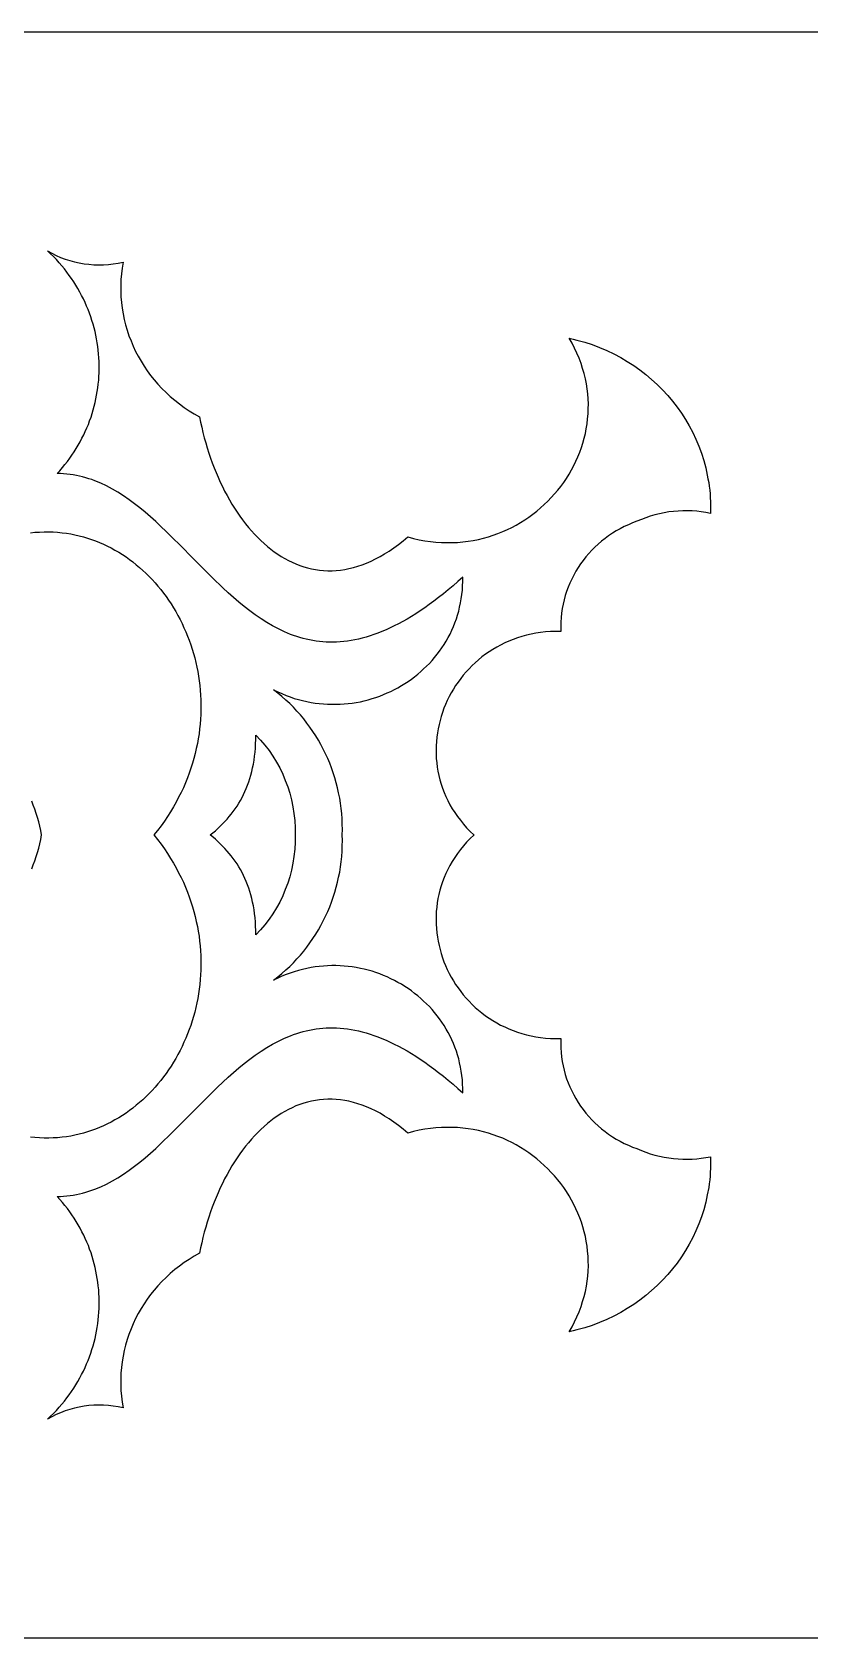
# Model space of a CAD drawing. Extents: x 759 to 1559, y -443 to -303.
# Drawn here: x 1368.5 to 1436.3, y -442.8 to -302.8 of the extents above; entities that cross this region are included whole.
import ezdxf

# ---------------------------------------------------------------- set-up
doc = ezdxf.new("R2010")
doc.units = 0
doc.layers.add('LAYER_2', color=174, linetype='CONTINUOUS')

msp = doc.modelspace()

# ---------------------------------------------------------------- linework, layer by layer
at = {"layer": 'LAYER_2'}
for points in [[(758.95, -442.83), (1558.95, -442.83), (1558.95, -302.83), (758.95, -302.83)], [(1369.81, -321.9), (1370.18, -322.11), (1370.56, -322.3), (1370.95, -322.47), (1371.35, -322.62), (1371.76, -322.75), (1372.16, -322.87), (1372.58, -322.96), (1373, -323.03), (1373.42, -323.08), (1373.84, -323.12), (1374.27, -323.13), (1374.69, -323.12), (1375.12, -323.1), (1375.54, -323.05), (1375.97, -322.98), (1376.39, -322.89), (1376.31, -323.4), (1376.25, -323.9), (1376.21, -324.41), (1376.19, -324.91), (1376.19, -325.42), (1376.21, -325.92), (1376.25, -326.41), (1376.32, -326.91), (1376.4, -327.4), (1376.5, -327.88), (1376.62, -328.36), (1376.75, -328.83), (1376.91, -329.3), (1377.09, -329.76), (1377.28, -330.22), (1377.49, -330.67), (1377.72, -331.1), (1377.96, -331.53), (1378.22, -331.95), (1378.5, -332.37), (1378.8, -332.77), (1379.11, -333.16), (1379.43, -333.54), (1379.78, -333.91), (1380.14, -334.26), (1380.51, -334.6), (1380.9, -334.93), (1381.3, -335.25), (1381.72, -335.55), (1382.15, -335.84), (1382.6, -336.11), (1383.06, -336.37), (1383.15, -336.83), (1383.25, -337.29), (1383.35, -337.75), (1383.47, -338.2), (1383.6, -338.65), (1383.73, -339.09), (1383.87, -339.53), (1384.01, -339.97), (1384.17, -340.39), (1384.33, -340.82), (1384.5, -341.24), (1384.68, -341.65), (1384.86, -342.06), (1385.05, -342.46), (1385.25, -342.85), (1385.46, -343.23), (1385.67, -343.61), (1385.89, -343.98), (1386.11, -344.34), (1386.34, -344.69), (1386.58, -345.04), (1386.82, -345.37), (1387.07, -345.7), (1387.33, -346.01), (1387.59, -346.32), (1387.86, -346.61), (1388.13, -346.89), (1388.41, -347.17), (1388.69, -347.43), (1388.98, -347.68), (1389.28, -347.91), (1389.58, -348.14), (1389.88, -348.35), (1390.19, -348.55), (1390.5, -348.73), (1390.82, -348.9), (1391.15, -349.06), (1391.47, -349.2), (1391.81, -349.33), (1392.14, -349.45), (1392.48, -349.54), (1392.83, -349.63), (1393.18, -349.69), (1393.53, -349.74), (1393.88, -349.78), (1394.24, -349.79), (1394.61, -349.79), (1394.97, -349.78), (1395.34, -349.74), (1395.72, -349.69), (1396.09, -349.61), (1396.47, -349.52), (1396.86, -349.41), (1397.24, -349.28), (1397.63, -349.13), (1398.02, -348.96), (1398.41, -348.77), (1398.81, -348.56), (1399.2, -348.33), (1399.6, -348.08), (1400, -347.8), (1400.41, -347.51), (1400.81, -347.19), (1401.22, -346.85), (1401.72, -346.98), (1402.21, -347.09), (1402.7, -347.18), (1403.19, -347.25), (1403.67, -347.3), (1404.15, -347.33), (1404.62, -347.34), (1405.1, -347.34), (1405.56, -347.32), (1406.02, -347.28), (1406.48, -347.22), (1406.93, -347.15), (1407.37, -347.06), (1407.81, -346.95), (1408.24, -346.83), (1408.67, -346.7), (1409.08, -346.55), (1409.49, -346.38), (1409.9, -346.21), (1410.29, -346.01), (1410.68, -345.81), (1411.05, -345.59), (1411.42, -345.36), (1411.78, -345.12), (1412.13, -344.86), (1412.47, -344.6), (1412.8, -344.32), (1413.12, -344.03), (1413.43, -343.73), (1413.73, -343.42), (1414.02, -343.1), (1414.29, -342.78), (1414.56, -342.44), (1414.81, -342.09), (1415.05, -341.74), (1415.28, -341.38), (1415.49, -341.01), (1415.69, -340.63), (1415.88, -340.25), (1416.05, -339.86), (1416.21, -339.46), (1416.35, -339.06), (1416.48, -338.66), (1416.6, -338.24), (1416.7, -337.83), (1416.78, -337.41), (1416.85, -336.98), (1416.9, -336.56), (1416.94, -336.12), (1416.95, -335.69), (1416.96, -335.25), (1416.94, -334.81), (1416.91, -334.37), (1416.86, -333.93), (1416.79, -333.49), (1416.7, -333.05), (1416.59, -332.6), (1416.46, -332.16), (1416.32, -331.72), (1416.15, -331.27), (1415.97, -330.83), (1415.76, -330.39), (1415.54, -329.95), (1415.29, -329.52), (1415.63, -329.59), (1415.97, -329.68), (1416.64, -329.87), (1417.3, -330.08), (1417.94, -330.32), (1418.57, -330.59), (1419.18, -330.88), (1419.78, -331.2), (1420.35, -331.54), (1420.92, -331.9), (1421.46, -332.28), (1421.98, -332.69), (1422.48, -333.11), (1422.97, -333.56), (1423.43, -334.02), (1423.88, -334.51), (1424.3, -335.01), (1424.7, -335.52), (1425.07, -336.05), (1425.42, -336.6), (1425.75, -337.16), (1426.06, -337.74), (1426.34, -338.33), (1426.59, -338.93), (1426.82, -339.55), (1427.02, -340.17), (1427.19, -340.81), (1427.33, -341.45), (1427.39, -341.78), (1427.45, -342.1), (1427.5, -342.43), (1427.54, -342.76), (1427.57, -343.1), (1427.59, -343.43), (1427.61, -343.77), (1427.62, -344.11), (1427.62, -344.45), (1427.61, -344.79), (1427.21, -344.71), (1426.81, -344.65), (1426.41, -344.61), (1426, -344.58), (1425.59, -344.57), (1425.19, -344.57), (1424.78, -344.59), (1424.37, -344.62), (1423.97, -344.67), (1423.56, -344.74), (1423.16, -344.82), (1422.76, -344.92), (1422.36, -345.04), (1421.97, -345.17), (1421.58, -345.32), (1421.2, -345.48), (1420.82, -345.62), (1420.45, -345.78), (1420.09, -345.95), (1419.74, -346.13), (1419.39, -346.32), (1419.06, -346.53), (1418.73, -346.75), (1418.42, -346.98), (1418.11, -347.22), (1417.82, -347.47), (1417.53, -347.73), (1417.26, -348.01), (1417, -348.29), (1416.75, -348.58), (1416.51, -348.89), (1416.28, -349.2), (1416.07, -349.52), (1415.87, -349.84), (1415.68, -350.18), (1415.51, -350.52), (1415.34, -350.87), (1415.2, -351.23), (1415.06, -351.59), (1414.95, -351.96), (1414.84, -352.33), (1414.76, -352.71), (1414.68, -353.1), (1414.63, -353.49), (1414.59, -353.88), (1414.56, -354.28), (1414.55, -354.68), (1414.56, -355.08), (1414.11, -355.08), (1413.67, -355.1), (1413.23, -355.13), (1412.8, -355.18), (1412.38, -355.24), (1411.97, -355.32), (1411.57, -355.42), (1411.17, -355.52), (1410.78, -355.65), (1410.4, -355.78), (1410.03, -355.93), (1409.67, -356.09), (1409.31, -356.27), (1408.97, -356.45), (1408.63, -356.65), (1408.31, -356.86), (1407.99, -357.08), (1407.68, -357.31), (1407.39, -357.55), (1407.1, -357.81), (1406.82, -358.07), (1406.56, -358.34), (1406.3, -358.61), (1406.06, -358.9), (1405.83, -359.2), (1405.6, -359.5), (1405.39, -359.81), (1405.19, -360.12), (1405.01, -360.44), (1404.83, -360.77), (1404.66, -361.11), (1404.51, -361.45), (1404.37, -361.79), (1404.24, -362.14), (1404.13, -362.49), (1404.03, -362.85), (1403.94, -363.21), (1403.86, -363.57), (1403.8, -363.94), (1403.75, -364.31), (1403.71, -364.68), (1403.69, -365.05), (1403.68, -365.42), (1403.68, -365.79), (1403.7, -366.17), (1403.74, -366.54), (1403.78, -366.91), (1403.85, -367.28), (1403.92, -367.66), (1404.02, -368.02), (1404.12, -368.39), (1404.25, -368.76), (1404.38, -369.12), (1404.54, -369.48), (1404.71, -369.84), (1404.89, -370.19), (1405.09, -370.54), (1405.31, -370.88), (1405.55, -371.22), (1405.8, -371.55), (1406.07, -371.88), (1406.35, -372.2), (1406.65, -372.52), (1406.97, -372.83), (1406.97, -372.83), (1406.97, -372.83), (1406.97, -372.83), (1406.97, -372.83), (1406.97, -372.84), (1406.97, -372.84), (1406.97, -372.84), (1406.97, -372.84), (1406.65, -373.15), (1406.35, -373.46), (1406.07, -373.79), (1405.8, -374.11), (1405.55, -374.45), (1405.31, -374.79), (1405.09, -375.13), (1404.89, -375.48), (1404.71, -375.83), (1404.54, -376.19), (1404.38, -376.55), (1404.25, -376.91), (1404.12, -377.28), (1404.02, -377.64), (1403.92, -378.01), (1403.85, -378.38), (1403.78, -378.76), (1403.74, -379.13), (1403.7, -379.5), (1403.68, -379.88), (1403.68, -380.25), (1403.69, -380.62), (1403.71, -380.99), (1403.75, -381.36), (1403.8, -381.73), (1403.86, -382.1), (1403.94, -382.46), (1404.03, -382.82), (1404.13, -383.18), (1404.24, -383.53), (1404.37, -383.88), (1404.51, -384.22), (1404.66, -384.56), (1404.83, -384.9), (1405.01, -385.22), (1405.19, -385.55), (1405.39, -385.86), (1405.6, -386.17), (1405.83, -386.47), (1406.06, -386.77), (1406.3, -387.05), (1406.56, -387.33), (1406.82, -387.6), (1407.1, -387.86), (1407.39, -388.11), (1407.68, -388.35), (1407.99, -388.59), (1408.31, -388.81), (1408.63, -389.02), (1408.97, -389.21), (1409.31, -389.4), (1409.67, -389.57), (1410.03, -389.74), (1410.4, -389.89), (1410.78, -390.02), (1411.17, -390.14), (1411.57, -390.25), (1411.97, -390.35), (1412.38, -390.43), (1412.8, -390.49), (1413.23, -390.54), (1413.67, -390.57), (1414.11, -390.59), (1414.56, -390.59), (1414.55, -390.99), (1414.56, -391.39), (1414.59, -391.79), (1414.63, -392.18), (1414.68, -392.57), (1414.76, -392.96), (1414.84, -393.34), (1414.95, -393.71), (1415.06, -394.08), (1415.2, -394.44), (1415.34, -394.8), (1415.51, -395.15), (1415.68, -395.49), (1415.87, -395.82), (1416.07, -396.15), (1416.28, -396.47), (1416.51, -396.78), (1416.75, -397.08), (1417, -397.38), (1417.26, -397.66), (1417.53, -397.93), (1417.82, -398.2), (1418.11, -398.45), (1418.42, -398.69), (1418.73, -398.92), (1419.06, -399.14), (1419.39, -399.35), (1419.74, -399.54), (1420.09, -399.72), (1420.45, -399.89), (1420.82, -400.04), (1421.2, -400.18), (1421.58, -400.35), (1421.97, -400.5), (1422.36, -400.63), (1422.76, -400.74), (1423.16, -400.84), (1423.56, -400.93), (1423.97, -400.99), (1424.37, -401.04), (1424.78, -401.08), (1425.19, -401.1), (1425.59, -401.1), (1426, -401.09), (1426.41, -401.06), (1426.81, -401.02), (1427.21, -400.96), (1427.61, -400.88), (1427.62, -401.22), (1427.62, -401.56), (1427.61, -401.9), (1427.59, -402.24), (1427.57, -402.57), (1427.54, -402.9), (1427.5, -403.24), (1427.45, -403.56), (1427.33, -404.22), (1427.19, -404.86), (1427.02, -405.5), (1426.82, -406.12), (1426.59, -406.74), (1426.34, -407.34), (1426.06, -407.93), (1425.75, -408.5), (1425.42, -409.07), (1425.07, -409.61), (1424.7, -410.15), (1424.3, -410.66), (1423.88, -411.16), (1423.43, -411.64), (1422.97, -412.11), (1422.48, -412.55), (1421.98, -412.98), (1421.46, -413.38), (1420.92, -413.77), (1420.35, -414.13), (1419.78, -414.47), (1419.18, -414.79), (1418.57, -415.08), (1417.94, -415.34), (1417.3, -415.59), (1416.64, -415.8), (1416.31, -415.9), (1415.97, -415.99), (1415.63, -416.07), (1415.29, -416.15), (1415.54, -415.71), (1415.76, -415.28), (1415.97, -414.84), (1416.15, -414.4), (1416.32, -413.95), (1416.46, -413.51), (1416.59, -413.07), (1416.7, -412.62), (1416.79, -412.18), (1416.86, -411.74), (1416.91, -411.29), (1416.94, -410.85), (1416.96, -410.41), (1416.95, -409.98), (1416.94, -409.54), (1416.9, -409.11), (1416.85, -408.68), (1416.78, -408.26), (1416.7, -407.84), (1416.6, -407.42), (1416.48, -407.01), (1416.35, -406.6), (1416.21, -406.2), (1416.05, -405.81), (1415.88, -405.42), (1415.69, -405.04), (1415.49, -404.66), (1415.28, -404.29), (1415.05, -403.93), (1414.81, -403.57), (1414.56, -403.23), (1414.29, -402.89), (1414.02, -402.56), (1413.73, -402.25), (1413.43, -401.94), (1413.12, -401.64), (1412.8, -401.35), (1412.47, -401.07), (1412.13, -400.81), (1411.78, -400.55), (1411.42, -400.31), (1411.05, -400.08), (1410.68, -399.86), (1410.29, -399.65), (1409.9, -399.46), (1409.49, -399.28), (1409.08, -399.12), (1408.67, -398.97), (1408.24, -398.83), (1407.81, -398.71), (1407.37, -398.61), (1406.93, -398.52), (1406.48, -398.45), (1406.02, -398.39), (1405.56, -398.35), (1405.1, -398.33), (1404.62, -398.33), (1404.15, -398.34), (1403.67, -398.37), (1403.19, -398.42), (1402.7, -398.49), (1402.21, -398.58), (1401.72, -398.69), (1401.22, -398.82), (1400.81, -398.48), (1400.41, -398.16), (1400, -397.86), (1399.6, -397.59), (1399.2, -397.34), (1398.81, -397.1), (1398.41, -396.89), (1398.02, -396.7), (1397.63, -396.53), (1397.24, -396.39), (1396.86, -396.26), (1396.47, -396.15), (1396.09, -396.05), (1395.72, -395.98), (1395.34, -395.93), (1394.97, -395.89), (1394.61, -395.87), (1394.24, -395.87), (1393.88, -395.89), (1393.53, -395.92), (1393.18, -395.98), (1392.83, -396.04), (1392.48, -396.12), (1392.14, -396.22), (1391.81, -396.34), (1391.47, -396.46), (1391.15, -396.61), (1390.82, -396.76), (1390.5, -396.94), (1390.19, -397.12), (1389.88, -397.32), (1389.58, -397.53), (1389.28, -397.76), (1388.98, -397.99), (1388.69, -398.24), (1388.41, -398.5), (1388.13, -398.77), (1387.86, -399.06), (1387.59, -399.35), (1387.33, -399.66), (1387.07, -399.97), (1386.82, -400.3), (1386.58, -400.63), (1386.34, -400.97), (1386.11, -401.33), (1385.89, -401.69), (1385.67, -402.06), (1385.46, -402.43), (1385.25, -402.82), (1385.05, -403.21), (1384.86, -403.61), (1384.68, -404.02), (1384.5, -404.43), (1384.33, -404.85), (1384.17, -405.27), (1384.01, -405.7), (1383.87, -406.14), (1383.73, -406.58), (1383.6, -407.02), (1383.47, -407.47), (1383.35, -407.92), (1383.25, -408.38), (1383.15, -408.84), (1383.06, -409.3), (1382.6, -409.56), (1382.15, -409.83), (1381.72, -410.12), (1381.3, -410.42), (1380.9, -410.73), (1380.51, -411.06), (1380.14, -411.41), (1379.78, -411.76), (1379.43, -412.13), (1379.11, -412.51), (1378.8, -412.9), (1378.5, -413.3), (1378.22, -413.71), (1377.96, -414.13), (1377.72, -414.56), (1377.49, -415), (1377.28, -415.45), (1377.09, -415.9), (1376.91, -416.37), (1376.75, -416.83), (1376.62, -417.31), (1376.5, -417.79), (1376.4, -418.27), (1376.32, -418.76), (1376.25, -419.25), (1376.21, -419.75), (1376.19, -420.25), (1376.19, -420.75), (1376.21, -421.26), (1376.25, -421.76), (1376.31, -422.27), (1376.39, -422.78), (1375.97, -422.69), (1375.54, -422.62), (1375.12, -422.57), (1374.69, -422.54), (1374.27, -422.54), (1373.84, -422.55), (1373.42, -422.58), (1373, -422.64), (1372.58, -422.71), (1372.16, -422.8), (1371.76, -422.91), (1371.35, -423.05), (1370.95, -423.2), (1370.56, -423.37), (1370.18, -423.56), (1369.81, -423.76), (1370.07, -423.51), (1370.33, -423.26), (1370.58, -423), (1370.82, -422.73), (1371.05, -422.46), (1371.28, -422.19), (1371.49, -421.91), (1371.7, -421.63), (1371.9, -421.34), (1372.09, -421.06), (1372.28, -420.76), (1372.46, -420.47), (1372.62, -420.17), (1372.78, -419.87), (1372.94, -419.57), (1373.08, -419.26), (1373.22, -418.95), (1373.35, -418.64), (1373.47, -418.33), (1373.58, -418.01), (1373.68, -417.69), (1373.78, -417.38), (1373.87, -417.05), (1373.95, -416.73), (1374.02, -416.41), (1374.08, -416.08), (1374.14, -415.76), (1374.19, -415.43), (1374.23, -415.1), (1374.26, -414.78), (1374.29, -414.45), (1374.3, -414.12), (1374.31, -413.79), (1374.31, -413.46), (1374.3, -413.13), (1374.29, -412.81), (1374.27, -412.48), (1374.23, -412.15), (1374.2, -411.82), (1374.15, -411.5), (1374.09, -411.17), (1374.03, -410.85), (1373.96, -410.53), (1373.88, -410.21), (1373.79, -409.89), (1373.7, -409.57), (1373.6, -409.26), (1373.48, -408.95), (1373.37, -408.63), (1373.24, -408.33), (1373.1, -408.02), (1372.96, -407.72), (1372.81, -407.42), (1372.65, -407.12), (1372.49, -406.83), (1372.31, -406.53), (1372.13, -406.25), (1371.94, -405.96), (1371.74, -405.68), (1371.54, -405.41), (1371.32, -405.13), (1371.1, -404.87), (1370.87, -404.6), (1370.64, -404.34), (1370.93, -404.34), (1371.21, -404.32), (1371.5, -404.3), (1371.78, -404.27), (1372.05, -404.23), (1372.33, -404.18), (1372.6, -404.12), (1372.87, -404.06), (1373.14, -403.98), (1373.41, -403.9), (1373.67, -403.81), (1373.93, -403.72), (1374.45, -403.51), (1374.95, -403.27), (1375.46, -403), (1375.95, -402.71), (1376.43, -402.4), (1376.92, -402.07), (1377.39, -401.72), (1377.86, -401.35), (1378.32, -400.97), (1378.79, -400.57), (1379.24, -400.16), (1379.7, -399.74), (1380.6, -398.87), (1381.49, -397.97), (1382.39, -397.06), (1383.28, -396.15), (1384.18, -395.25), (1384.64, -394.81), (1385.09, -394.38), (1385.55, -393.95), (1386.02, -393.54), (1386.49, -393.14), (1386.96, -392.75), (1387.44, -392.38), (1387.92, -392.02), (1388.42, -391.68), (1388.92, -391.37), (1389.42, -391.07), (1389.94, -390.8), (1390.46, -390.55), (1390.99, -390.33), (1391.26, -390.23), (1391.53, -390.14), (1391.81, -390.05), (1392.09, -389.98), (1392.37, -389.91), (1392.65, -389.84), (1392.93, -389.79), (1393.22, -389.74), (1393.51, -389.71), (1393.81, -389.68), (1394.1, -389.66), (1394.4, -389.65), (1394.71, -389.65), (1395.01, -389.66), (1395.32, -389.67), (1395.64, -389.7), (1395.95, -389.74), (1396.27, -389.79), (1396.6, -389.85), (1396.92, -389.92), (1397.25, -390), (1397.59, -390.09), (1397.93, -390.19), (1398.27, -390.31), (1398.61, -390.43), (1398.96, -390.57), (1399.32, -390.72), (1399.68, -390.89), (1400.04, -391.06), (1400.41, -391.25), (1400.78, -391.45), (1401.15, -391.66), (1401.53, -391.89), (1401.91, -392.13), (1402.3, -392.38), (1402.7, -392.65), (1403.09, -392.93), (1403.5, -393.23), (1403.9, -393.54), (1404.32, -393.86), (1404.73, -394.2), (1405.16, -394.56), (1405.58, -394.93), (1406.02, -395.31), (1406.01, -394.93), (1406, -394.54), (1405.98, -394.17), (1405.94, -393.8), (1405.88, -393.43), (1405.82, -393.07), (1405.74, -392.71), (1405.66, -392.36), (1405.56, -392.01), (1405.45, -391.67), (1405.33, -391.33), (1405.19, -391), (1405.05, -390.68), (1404.9, -390.36), (1404.73, -390.05), (1404.56, -389.75), (1404.38, -389.45), (1404.19, -389.16), (1403.99, -388.87), (1403.78, -388.59), (1403.56, -388.32), (1403.33, -388.06), (1403.1, -387.8), (1402.85, -387.55), (1402.6, -387.31), (1402.35, -387.08), (1402.08, -386.85), (1401.81, -386.64), (1401.53, -386.43), (1401.25, -386.23), (1400.96, -386.04), (1400.66, -385.85), (1400.36, -385.68), (1400.05, -385.52), (1399.74, -385.36), (1399.42, -385.21), (1399.1, -385.08), (1398.77, -384.95), (1398.44, -384.83), (1398.1, -384.72), (1397.77, -384.63), (1397.42, -384.54), (1397.08, -384.46), (1396.73, -384.4), (1396.38, -384.34), (1396.03, -384.29), (1395.67, -384.26), (1395.31, -384.24), (1394.95, -384.22), (1394.59, -384.22), (1394.23, -384.23), (1393.87, -384.26), (1393.5, -384.29), (1393.14, -384.34), (1392.78, -384.4), (1392.41, -384.47), (1392.05, -384.55), (1391.68, -384.64), (1391.32, -384.75), (1390.96, -384.87), (1390.6, -385.01), (1390.24, -385.15), (1389.88, -385.31), (1389.52, -385.49), (1389.89, -385.2), (1390.24, -384.91), (1390.59, -384.6), (1390.92, -384.29), (1391.24, -383.97), (1391.55, -383.63), (1391.85, -383.3), (1392.14, -382.95), (1392.42, -382.6), (1392.69, -382.23), (1392.94, -381.86), (1393.19, -381.49), (1393.42, -381.11), (1393.64, -380.72), (1393.85, -380.32), (1394.05, -379.92), (1394.24, -379.51), (1394.41, -379.1), (1394.57, -378.68), (1394.72, -378.25), (1394.86, -377.82), (1394.98, -377.39), (1395.09, -376.95), (1395.19, -376.51), (1395.28, -376.06), (1395.35, -375.61), (1395.41, -375.16), (1395.46, -374.7), (1395.49, -374.24), (1395.51, -373.77), (1395.52, -373.3), (1395.51, -372.83), (1395.52, -372.36), (1395.51, -371.9), (1395.49, -371.43), (1395.46, -370.97), (1395.41, -370.51), (1395.35, -370.06), (1395.28, -369.61), (1395.19, -369.16), (1395.09, -368.72), (1394.98, -368.28), (1394.86, -367.84), (1394.72, -367.41), (1394.57, -366.99), (1394.41, -366.57), (1394.24, -366.16), (1394.05, -365.75), (1393.85, -365.35), (1393.64, -364.95), (1393.42, -364.56), (1393.19, -364.18), (1392.94, -363.8), (1392.69, -363.43), (1392.42, -363.07), (1392.14, -362.72), (1391.85, -362.37), (1391.55, -362.03), (1391.24, -361.7), (1390.92, -361.38), (1390.59, -361.07), (1390.24, -360.76), (1389.89, -360.47), (1389.52, -360.18), (1389.88, -360.35), (1390.24, -360.51), (1390.6, -360.66), (1390.96, -360.79), (1391.32, -360.92), (1391.68, -361.02), (1392.05, -361.12), (1392.41, -361.2), (1392.78, -361.27), (1393.14, -361.33), (1393.5, -361.38), (1393.87, -361.41), (1394.23, -361.43), (1394.59, -361.44), (1394.95, -361.44), (1395.31, -361.43), (1395.67, -361.41), (1396.03, -361.37), (1396.38, -361.33), (1396.73, -361.27), (1397.08, -361.21), (1397.42, -361.13), (1397.77, -361.04), (1398.1, -360.94), (1398.44, -360.84), (1398.77, -360.72), (1399.1, -360.59), (1399.42, -360.45), (1399.74, -360.31), (1400.05, -360.15), (1400.36, -359.99), (1400.66, -359.81), (1400.96, -359.63), (1401.25, -359.44), (1401.53, -359.24), (1401.81, -359.03), (1402.08, -358.81), (1402.35, -358.59), (1402.6, -358.36), (1402.85, -358.11), (1403.1, -357.87), (1403.33, -357.61), (1403.56, -357.35), (1403.78, -357.08), (1403.99, -356.8), (1404.19, -356.51), (1404.38, -356.22), (1404.56, -355.92), (1404.73, -355.62), (1404.9, -355.31), (1405.05, -354.99), (1405.19, -354.66), (1405.33, -354.33), (1405.45, -354), (1405.56, -353.66), (1405.66, -353.31), (1405.74, -352.96), (1405.82, -352.6), (1405.88, -352.24), (1405.94, -351.87), (1405.98, -351.5), (1406, -351.12), (1406.01, -350.74), (1406.02, -350.36), (1405.58, -350.74), (1405.16, -351.11), (1404.73, -351.47), (1404.32, -351.81), (1403.9, -352.13), (1403.5, -352.44), (1403.09, -352.74), (1402.7, -353.02), (1402.3, -353.29), (1401.91, -353.54), (1401.53, -353.78), (1401.15, -354.01), (1400.78, -354.22), (1400.41, -354.42), (1400.04, -354.61), (1399.68, -354.78), (1399.32, -354.95), (1398.96, -355.1), (1398.61, -355.23), (1398.27, -355.36), (1397.93, -355.47), (1397.59, -355.58), (1397.25, -355.67), (1396.92, -355.75), (1396.6, -355.82), (1396.27, -355.88), (1395.95, -355.93), (1395.64, -355.97), (1395.32, -355.99), (1395.01, -356.01), (1394.71, -356.02), (1394.4, -356.02), (1394.1, -356.01), (1393.81, -355.99), (1393.51, -355.96), (1393.22, -355.92), (1392.93, -355.88), (1392.65, -355.82), (1392.37, -355.76), (1392.09, -355.69), (1391.81, -355.61), (1391.53, -355.53), (1391.26, -355.44), (1390.99, -355.34), (1390.46, -355.12), (1389.94, -354.87), (1389.42, -354.6), (1388.92, -354.3), (1388.42, -353.98), (1387.92, -353.65), (1387.44, -353.29), (1386.96, -352.92), (1386.49, -352.53), (1386.02, -352.13), (1385.55, -351.72), (1385.09, -351.29), (1384.18, -350.42), (1383.28, -349.52), (1382.39, -348.6), (1381.49, -347.69), (1380.6, -346.8), (1380.15, -346.36), (1379.7, -345.93), (1379.24, -345.51), (1378.79, -345.1), (1378.32, -344.7), (1377.86, -344.31), (1377.39, -343.95), (1376.92, -343.6), (1376.43, -343.27), (1375.95, -342.95), (1375.46, -342.67), (1374.95, -342.4), (1374.45, -342.16), (1373.93, -341.95), (1373.67, -341.85), (1373.41, -341.77), (1373.14, -341.69), (1372.87, -341.61), (1372.6, -341.55), (1372.33, -341.49), (1372.05, -341.44), (1371.78, -341.4), (1371.5, -341.37), (1371.21, -341.34), (1370.93, -341.33), (1370.64, -341.33), (1370.87, -341.07), (1371.1, -340.8), (1371.32, -340.53), (1371.54, -340.26), (1371.74, -339.99), (1371.94, -339.71), (1372.13, -339.42), (1372.31, -339.13), (1372.49, -338.84), (1372.65, -338.55), (1372.81, -338.25), (1372.96, -337.95), (1373.1, -337.65), (1373.24, -337.34), (1373.37, -337.03), (1373.48, -336.72), (1373.6, -336.41), (1373.7, -336.09), (1373.79, -335.78), (1373.88, -335.46), (1373.96, -335.14), (1374.03, -334.82), (1374.09, -334.49), (1374.15, -334.17), (1374.2, -333.84), (1374.23, -333.52), (1374.27, -333.19), (1374.29, -332.86), (1374.3, -332.53), (1374.31, -332.21), (1374.31, -331.88), (1374.3, -331.55), (1374.29, -331.22), (1374.26, -330.89), (1374.23, -330.56), (1374.19, -330.24), (1374.14, -329.91), (1374.08, -329.58), (1374.02, -329.26), (1373.95, -328.94), (1373.87, -328.61), (1373.78, -328.29), (1373.68, -327.97), (1373.58, -327.66), (1373.47, -327.34), (1373.35, -327.03), (1373.22, -326.72), (1373.08, -326.41), (1372.94, -326.1), (1372.78, -325.8), (1372.62, -325.5), (1372.46, -325.2), (1372.28, -324.9), (1372.09, -324.61), (1371.9, -324.32), (1371.7, -324.04), (1371.49, -323.76), (1371.28, -323.48), (1371.05, -323.21), (1370.82, -322.94), (1370.58, -322.67), (1370.33, -322.41), (1370.07, -322.16)], [(1387.97, -364.12), (1388.38, -364.56), (1388.76, -365.01), (1389.12, -365.48), (1389.46, -365.97), (1389.77, -366.47), (1390.05, -366.99), (1390.31, -367.52), (1390.54, -368.07), (1390.75, -368.63), (1390.93, -369.2), (1391.08, -369.78), (1391.2, -370.37), (1391.29, -370.97), (1391.36, -371.58), (1391.39, -372.2), (1391.4, -372.83), (1391.39, -373.46), (1391.36, -374.08), (1391.29, -374.7), (1391.2, -375.3), (1391.08, -375.89), (1390.93, -376.47), (1390.75, -377.04), (1390.54, -377.6), (1390.31, -378.14), (1390.05, -378.68), (1389.77, -379.19), (1389.46, -379.7), (1389.12, -380.18), (1388.76, -380.66), (1388.38, -381.11), (1387.97, -381.55), (1387.96, -381.16), (1387.95, -380.78), (1387.93, -380.41), (1387.9, -380.05), (1387.86, -379.69), (1387.81, -379.35), (1387.76, -379.02), (1387.69, -378.69), (1387.62, -378.37), (1387.54, -378.06), (1387.45, -377.76), (1387.36, -377.46), (1387.25, -377.18), (1387.14, -376.9), (1387.02, -376.62), (1386.9, -376.36), (1386.77, -376.1), (1386.63, -375.84), (1386.48, -375.6), (1386.33, -375.35), (1386.17, -375.12), (1386, -374.89), (1385.83, -374.66), (1385.65, -374.44), (1385.46, -374.23), (1385.27, -374.02), (1384.87, -373.61), (1384.44, -373.21), (1383.99, -372.83), (1384.44, -372.46), (1384.87, -372.06), (1385.27, -371.65), (1385.46, -371.44), (1385.65, -371.23), (1385.83, -371.01), (1386, -370.78), (1386.17, -370.55), (1386.33, -370.31), (1386.48, -370.07), (1386.63, -369.82), (1386.77, -369.57), (1386.9, -369.31), (1387.02, -369.04), (1387.14, -368.77), (1387.25, -368.49), (1387.36, -368.2), (1387.45, -367.91), (1387.54, -367.61), (1387.62, -367.3), (1387.69, -366.98), (1387.76, -366.65), (1387.81, -366.32), (1387.86, -365.97), (1387.9, -365.62), (1387.93, -365.26), (1387.95, -364.89), (1387.96, -364.51)]]:
    msp.add_lwpolyline(points, close=True, dxfattribs=at)
for points in [[(1368.31, -346.48), (1368.71, -346.44), (1369.11, -346.42), (1369.51, -346.4), (1369.91, -346.4), (1370.3, -346.41), (1370.69, -346.44), (1371.07, -346.48), (1371.45, -346.53), (1371.83, -346.59), (1372.2, -346.66), (1372.57, -346.74), (1372.93, -346.84), (1373.3, -346.95), (1373.65, -347.06), (1374, -347.19), (1374.35, -347.33), (1374.69, -347.48), (1375.03, -347.64), (1375.37, -347.81), (1375.69, -347.99), (1376.02, -348.18), (1376.33, -348.38), (1376.65, -348.59), (1376.95, -348.8), (1377.25, -349.03), (1377.55, -349.27), (1377.84, -349.51), (1378.12, -349.76), (1378.39, -350.02), (1378.66, -350.29), (1378.93, -350.56), (1379.18, -350.85), (1379.43, -351.14), (1379.68, -351.43), (1379.91, -351.74), (1380.14, -352.05), (1380.36, -352.37), (1380.58, -352.69), (1380.79, -353.02), (1380.99, -353.36), (1381.18, -353.7), (1381.36, -354.05), (1381.54, -354.4), (1381.7, -354.76), (1381.86, -355.12), (1382.01, -355.49), (1382.16, -355.86), (1382.29, -356.24), (1382.41, -356.62), (1382.53, -357.01), (1382.64, -357.4), (1382.74, -357.79), (1382.82, -358.19), (1382.9, -358.59), (1382.97, -359), (1383.03, -359.4), (1383.08, -359.81), (1383.12, -360.22), (1383.15, -360.64), (1383.17, -361.05), (1383.18, -361.47), (1383.18, -361.89), (1383.17, -362.32), (1383.15, -362.74), (1383.12, -363.16), (1383.07, -363.59), (1383.02, -364.02), (1382.95, -364.44), (1382.87, -364.87), (1382.78, -365.3), (1382.68, -365.73), (1382.57, -366.16), (1382.45, -366.58), (1382.31, -367.01), (1382.17, -367.44), (1382.01, -367.86), (1381.83, -368.29), (1381.65, -368.71), (1381.45, -369.13), (1381.24, -369.55), (1381.02, -369.97), (1380.78, -370.39), (1380.53, -370.8), (1380.27, -371.21), (1380, -371.62), (1379.71, -372.03), (1379.4, -372.43), (1379.09, -372.83), (1379.4, -373.23), (1379.71, -373.64), (1380, -374.04), (1380.27, -374.45), (1380.53, -374.87), (1380.78, -375.28), (1381.02, -375.7), (1381.24, -376.12), (1381.45, -376.54), (1381.65, -376.96), (1381.83, -377.38), (1382.01, -377.81), (1382.17, -378.23), (1382.31, -378.66), (1382.45, -379.09), (1382.57, -379.51), (1382.68, -379.94), (1382.78, -380.37), (1382.87, -380.8), (1382.95, -381.22), (1383.02, -381.65), (1383.07, -382.08), (1383.12, -382.5), (1383.15, -382.93), (1383.17, -383.35), (1383.18, -383.77), (1383.18, -384.19), (1383.17, -384.61), (1383.15, -385.03), (1383.12, -385.44), (1383.08, -385.86), (1383.03, -386.27), (1382.97, -386.67), (1382.9, -387.08), (1382.82, -387.48), (1382.74, -387.87), (1382.64, -388.27), (1382.53, -388.66), (1382.41, -389.04), (1382.29, -389.43), (1382.16, -389.8), (1382.01, -390.18), (1381.86, -390.54), (1381.7, -390.91), (1381.54, -391.27), (1381.36, -391.62), (1381.18, -391.97), (1380.99, -392.31), (1380.79, -392.65), (1380.58, -392.98), (1380.36, -393.3), (1380.14, -393.62), (1379.91, -393.93), (1379.68, -394.23), (1379.43, -394.53), (1379.18, -394.82), (1378.93, -395.11), (1378.66, -395.38), (1378.39, -395.65), (1378.12, -395.91), (1377.84, -396.16), (1377.55, -396.4), (1377.25, -396.64), (1376.95, -396.86), (1376.65, -397.08), (1376.33, -397.29), (1376.02, -397.49), (1375.69, -397.68), (1375.37, -397.86), (1375.03, -398.03), (1374.69, -398.19), (1374.35, -398.34), (1374, -398.48), (1373.65, -398.6), (1373.3, -398.72), (1372.93, -398.83), (1372.57, -398.92), (1372.2, -399.01), (1371.83, -399.08), (1371.45, -399.14), (1371.07, -399.19), (1370.69, -399.23), (1370.3, -399.25), (1369.91, -399.27), (1369.51, -399.26), (1369.11, -399.25), (1368.71, -399.22), (1368.31, -399.18)], [(1368.43, -375.79), (1368.57, -375.44), (1368.7, -375.08), (1368.82, -374.72), (1368.93, -374.35), (1369.04, -373.98), (1369.13, -373.6), (1369.22, -373.22), (1369.29, -372.83), (1369.22, -372.45), (1369.13, -372.07), (1369.04, -371.69), (1368.93, -371.32), (1368.82, -370.95), (1368.7, -370.59), (1368.57, -370.23), (1368.43, -369.88)]]:
    msp.add_lwpolyline(points, dxfattribs=at)

doc.saveas('drawing.dxf')
